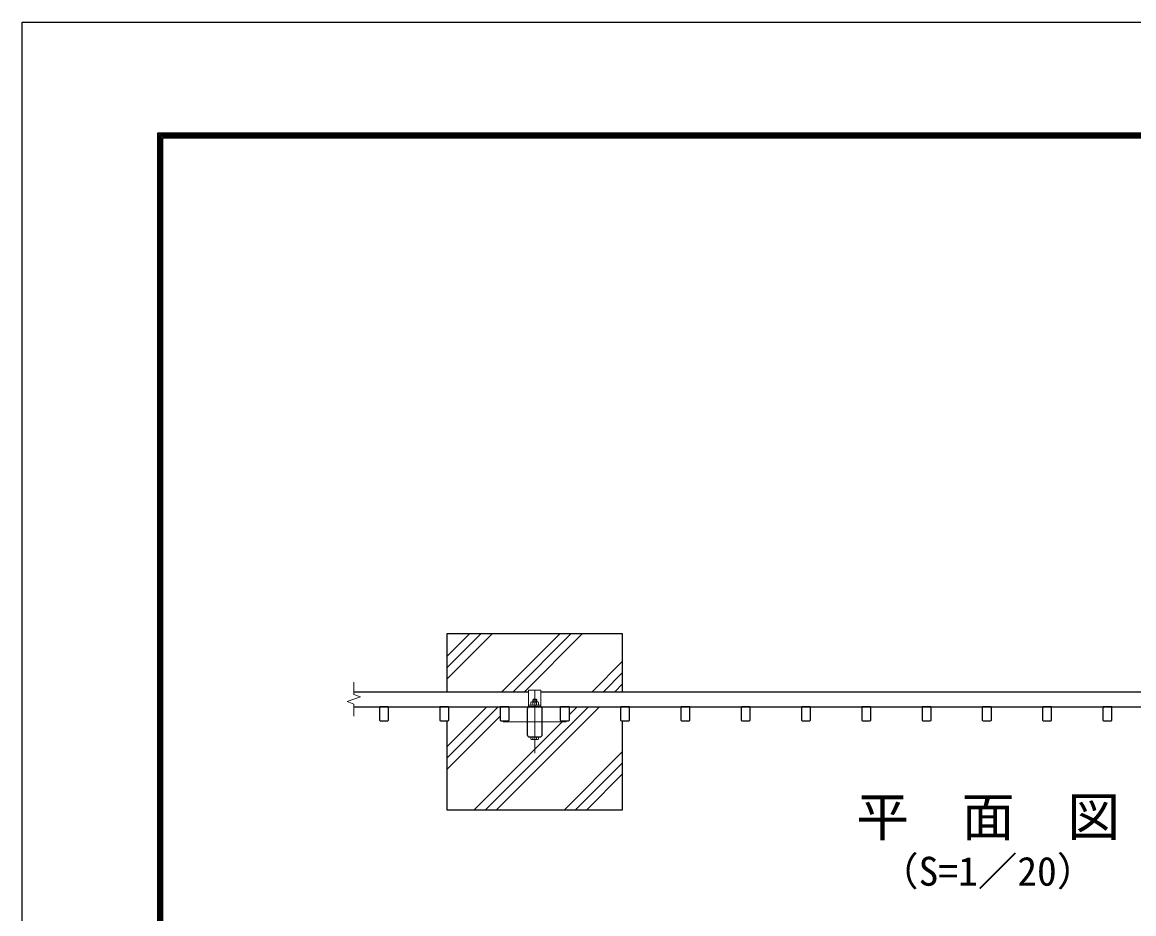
# Model space of a CAD drawing. Units: millimetres, scale not verified. Extents: x -4200 to 4200, y -2970 to 2970.
# Drawn here: x -4200 to -1987, y 1195 to 2970 of the extents above; entities that cross this region are included whole.
import ezdxf
from ezdxf.enums import TextEntityAlignment as Align

# ---------------------------------------------------------------- set-up
doc = ezdxf.new("R2010")
doc.units = ezdxf.units.MM
doc.header["$LTSCALE"] = 10
doc.linetypes.add('USER1', pattern=[50.8, 31.75, -6.35, 6.35, -6.35])
for name, color, linetype, lineweight in [('0-0_D-TTL', 2, 'Continuous', 25), ('0-1_D-TTL-TXT', 7, 'Continuous', 25), ('0-2_D-BMK', 2, 'USER1', 13), ('0-3_D-STR3', 3, 'Continuous', 13), ('0-4_D-STR-DIM', 7, 'Continuous', 13), ('0-7_D-DCR-HCH', 7, 'Continuous', 13), ('0-8_D-STR4', 7, 'Continuous', 25), ('0-9_D-STR1', 1, 'Continuous', 25)]:
    doc.layers.add(name, color=color, linetype=linetype, lineweight=lineweight)
doc.styles.add('ＭＳ ゴシック', font='')
doc.styles.get('ＭＳ ゴシック').set_extended_font_data('MS Gothic')

msp = doc.modelspace()

# ---------------------------------------------------------------- linework, layer by layer
at = {"layer": '0-0_D-TTL'}
for points in [[(-4199.92, 2970.26), (4200.08, 2970.26), (4200.08, -2969.74), (-4199.92, -2969.74)], [(-3929.92, 2750.26), (3930.08, 2750.26), (3930.08, -2749.74), (-3929.92, -2749.74)], [(-3927.42, 2747.76), (3927.58, 2747.76), (3927.58, -2747.24), (-3927.42, -2747.24)], [(-3924.92, 2745.26), (3925.08, 2745.26), (3925.08, -2744.74), (-3924.92, -2744.74)], [(-3922.42, 2742.76), (3922.58, 2742.76), (3922.58, -2742.24), (-3922.42, -2742.24)], [(-3919.92, 2740.26), (3920.08, 2740.26), (3920.08, -2739.74), (-3919.92, -2739.74)]]:
    msp.add_lwpolyline(points, close=True, dxfattribs=at)
at = {"layer": '0-2_D-BMK'}
for p, q in [((-3179.77, 1639.42), (-3179.77, 1514.42)), ((-3242.27, 1576.92), (-3117.27, 1576.92))]:
    msp.add_line(p, q, dxfattribs=at)
at = {"layer": '0-3_D-STR3'}
for p, q in [((-3192.27, 1640.12), (-3192.27, 1606.92)), ((-3192.27, 1640.12), (-3167.27, 1640.12)), ((-3167.27, 1640.12), (-3167.27, 1606.92)), ((-3187.27, 1615.9), (-3186.02, 1616.62)), ((-3187.27, 1610.12), (-3187.27, 1615.9)), ((-3173.52, 1616.62), (-3186.02, 1616.62)), ((-3183.77, 1620.72), (-3182.57, 1621.92)), ((-3183.77, 1620.72), (-3175.77, 1620.72)), ((-3183.77, 1616.62), (-3183.77, 1620.72)), ((-3183.52, 1610.12), (-3183.52, 1615.9)), ((-3183.02, 1616.62), (-3183.02, 1621.47)), ((-3182.57, 1621.92), (-3176.97, 1621.92)), ((-3175.77, 1620.72), (-3176.97, 1621.92)), ((-3176.52, 1616.62), (-3176.52, 1621.47)), ((-3176.02, 1610.12), (-3176.02, 1615.9)), ((-3175.77, 1616.62), (-3175.77, 1620.72)), ((-3172.26, 1615.9), (-3173.52, 1616.62)), ((-3172.26, 1610.12), (-3172.26, 1615.9)), ((-3192.27, 1610.12), (-3167.27, 1610.12)), ((-3192.27, 1606.92), (-3167.27, 1606.92)), ((-3172.26, 1610.12), (-3187.27, 1610.12)), ((-3187.27, 1546.92), (-3187.27, 1542.32)), ((-3187.27, 1546.92), (-3172.26, 1546.92)), ((-3186.07, 1541.62), (-3187.27, 1542.32)), ((-3186.07, 1541.62), (-3173.47, 1541.62)), ((-3183.52, 1546.92), (-3183.52, 1542.32)), ((-3176.02, 1546.92), (-3176.02, 1542.32)), ((-3173.47, 1541.62), (-3172.26, 1542.32)), ((-3172.26, 1546.92), (-3172.26, 1542.32))]:
    msp.add_line(p, q, dxfattribs=at)
for centre, radius, start, end in [((-3185.4, 1613.16), 3.32, 55.61586, 124.38414), ((-3179.77, 1604.06), 12.42, 72.4121, 107.5879), ((-3174.14, 1613.16), 3.32, 55.61585, 124.38416), ((-3185.4, 1545.06), 3.32, 235.61585, 304.38415), ((-3179.77, 1554.16), 12.42, 252.4121, 287.5879), ((-3174.14, 1545.06), 3.32, 235.61585, 304.38415)]:
    msp.add_arc(centre, radius, start, end, dxfattribs=at)
at = {"layer": '0-4_D-STR-DIM'}
for p, q in [((-3539.77, 1655.67), (-3539.77, 1631.54)), ((-3552.98, 1617.12), (-3526.55, 1626.73)), ((-3539.77, 1612.31), (-3552.98, 1617.12)), ((-3526.55, 1626.73), (-3539.77, 1631.54)), ((-3539.77, 1612.31), (-3539.77, 1588.17))]:
    msp.add_line(p, q, dxfattribs=at)
at = {"layer": '0-7_D-DCR-HCH'}
for p, q in [((-3354.77, 1661.85), (-3264.7, 1751.92)), ((-3354.77, 1684.3), (-3287.15, 1751.92)), ((-3354.77, 1706.75), (-3309.6, 1751.92)), ((-3244.99, 1636.92), (-3129.99, 1751.92)), ((-3222.54, 1636.92), (-3107.54, 1751.92)), ((-3200.09, 1636.92), (-3085.09, 1751.92)), ((-3065.39, 1636.92), (-3004.77, 1697.54)), ((-3042.94, 1636.92), (-3004.77, 1675.09)), ((-3020.49, 1636.92), (-3004.77, 1652.64)), ((-3354.77, 1504.7), (-3252.54, 1606.92)), ((-3354.77, 1527.15), (-3274.99, 1606.92)), ((-3277.94, 1401.92), (-3072.94, 1606.92)), ((-3255.49, 1401.92), (-3050.49, 1606.92)), ((-3230.77, 1606.25), (-3230.09, 1606.92)), ((-3110.77, 1591.54), (-3095.39, 1606.92)), ((-3354.77, 1482.25), (-3248.77, 1588.25)), ((-3300.39, 1401.92), (-3123.39, 1578.92)), ((-3120.78, 1401.92), (-3004.77, 1517.94)), ((-3098.33, 1401.92), (-3004.77, 1495.49)), ((-3075.88, 1401.92), (-3004.77, 1473.04))]:
    msp.add_line(p, q, dxfattribs=at)
at = {"layer": '0-8_D-STR4'}
for p, q in [((-3354.77, 1751.92), (-3354.77, 1636.92)), ((-3354.77, 1606.92), (-3354.77, 1606.84)), ((-3004.77, 1606.84), (-3004.77, 1606.92))]:
    msp.add_line(p, q, dxfattribs=at)
for points in [[(-3004.77, 1636.92), (-3004.77, 1751.92), (-3354.77, 1751.92)], [(-3354.77, 1578.92), (-3354.77, 1401.92), (-3004.77, 1401.92), (-3004.77, 1578.92)]]:
    msp.add_lwpolyline(points, dxfattribs=at)
at = {"layer": '0-9_D-STR1'}
for p, q in [((-3539.77, 1636.92), (-3192.27, 1636.92)), ((-3167.27, 1636.92), (-1394.77, 1636.92)), ((-3539.77, 1606.92), (-1019.77, 1606.92)), ((-3488.77, 1605.42), (-3488.77, 1580.42)), ((-3472.27, 1606.92), (-3487.27, 1606.92)), ((-3470.77, 1580.42), (-3470.77, 1605.42)), ((-3368.77, 1605.42), (-3368.77, 1580.42)), ((-3352.27, 1606.92), (-3367.27, 1606.92)), ((-3350.77, 1580.42), (-3350.77, 1605.42)), ((-3248.77, 1605.42), (-3248.77, 1580.42)), ((-3232.27, 1606.92), (-3247.27, 1606.92)), ((-3230.77, 1580.42), (-3230.77, 1605.42)), ((-3194.77, 1602.32), (-3194.77, 1551.52)), ((-3169.37, 1606.92), (-3190.17, 1606.92)), ((-3189.11, 1606.92), (-3170.42, 1606.92)), ((-3189.11, 1606.92), (-3170.42, 1606.92)), ((-3164.77, 1551.52), (-3164.77, 1602.32)), ((-3128.77, 1605.42), (-3128.77, 1580.42)), ((-3112.27, 1606.92), (-3127.27, 1606.92)), ((-3110.77, 1580.42), (-3110.77, 1605.42)), ((-3008.77, 1605.42), (-3008.77, 1580.42)), ((-2992.27, 1606.92), (-3007.27, 1606.92)), ((-2990.77, 1580.42), (-2990.77, 1605.42)), ((-2888.77, 1605.42), (-2888.77, 1580.42)), ((-2872.27, 1606.92), (-2887.27, 1606.92)), ((-2870.77, 1580.42), (-2870.77, 1605.42)), ((-2768.77, 1605.42), (-2768.77, 1580.42)), ((-2752.27, 1606.92), (-2767.27, 1606.92)), ((-2750.77, 1580.42), (-2750.77, 1605.42)), ((-2648.77, 1605.42), (-2648.77, 1580.42)), ((-2632.27, 1606.92), (-2647.27, 1606.92)), ((-2630.77, 1580.42), (-2630.77, 1605.42)), ((-2528.77, 1605.42), (-2528.77, 1580.42)), ((-2512.27, 1606.92), (-2527.27, 1606.92)), ((-2510.77, 1580.42), (-2510.77, 1605.42)), ((-2408.77, 1605.42), (-2408.77, 1580.42)), ((-2392.27, 1606.92), (-2407.27, 1606.92)), ((-2390.77, 1580.42), (-2390.77, 1605.42)), ((-2288.77, 1605.42), (-2288.77, 1580.42)), ((-2272.27, 1606.92), (-2287.27, 1606.92)), ((-2270.77, 1580.42), (-2270.77, 1605.42)), ((-2168.77, 1605.42), (-2168.77, 1580.42)), ((-2152.27, 1606.92), (-2167.27, 1606.92)), ((-2150.77, 1580.42), (-2150.77, 1605.42)), ((-2048.77, 1605.42), (-2048.77, 1580.42)), ((-2032.27, 1606.92), (-2047.27, 1606.92)), ((-2030.77, 1580.42), (-2030.77, 1605.42)), ((-3487.27, 1578.92), (-3472.27, 1578.92)), ((-3367.27, 1578.92), (-3352.27, 1578.92)), ((-3247.27, 1578.92), (-3232.27, 1578.92)), ((-3127.27, 1578.92), (-3112.27, 1578.92)), ((-3007.27, 1578.92), (-2992.27, 1578.92)), ((-2887.27, 1578.92), (-2872.27, 1578.92)), ((-2767.27, 1578.92), (-2752.27, 1578.92)), ((-2647.27, 1578.92), (-2632.27, 1578.92)), ((-2527.27, 1578.92), (-2512.27, 1578.92)), ((-2407.27, 1578.92), (-2392.27, 1578.92)), ((-2287.27, 1578.92), (-2272.27, 1578.92)), ((-2167.27, 1578.92), (-2152.27, 1578.92)), ((-2047.27, 1578.92), (-2032.27, 1578.92)), ((-3190.17, 1546.92), (-3169.37, 1546.92))]:
    msp.add_line(p, q, dxfattribs=at)
for centre, radius, start, end in [((-3487.27, 1605.42), 1.5, 90, 180), ((-3472.27, 1605.42), 1.5, 0, 90), ((-3367.27, 1605.42), 1.5, 90, 180), ((-3352.27, 1605.42), 1.5, 0, 90), ((-3247.27, 1605.42), 1.5, 90, 180), ((-3232.27, 1605.42), 1.5, 0, 90), ((-3190.17, 1602.32), 4.6, 90, 180), ((-3169.37, 1602.32), 4.6, 0, 90), ((-3127.27, 1605.42), 1.5, 90, 180), ((-3112.27, 1605.42), 1.5, 0, 90), ((-3007.27, 1605.42), 1.5, 90, 180), ((-2992.27, 1605.42), 1.5, 0, 90), ((-2887.27, 1605.42), 1.5, 90, 180), ((-2872.27, 1605.42), 1.5, 0, 90), ((-2767.27, 1605.42), 1.5, 90, 180), ((-2752.27, 1605.42), 1.5, 0, 90), ((-2647.27, 1605.42), 1.5, 90, 180), ((-2632.27, 1605.42), 1.5, 0, 90), ((-2527.27, 1605.42), 1.5, 90, 180), ((-2512.27, 1605.42), 1.5, 0, 90), ((-2407.27, 1605.42), 1.5, 90, 180), ((-2392.27, 1605.42), 1.5, 0, 90), ((-2287.27, 1605.42), 1.5, 90, 180), ((-2272.27, 1605.42), 1.5, 0, 90), ((-2167.27, 1605.42), 1.5, 90, 180), ((-2152.27, 1605.42), 1.5, 0, 90), ((-2047.27, 1605.42), 1.5, 90, 180), ((-2032.27, 1605.42), 1.5, 0, 90), ((-3487.27, 1580.42), 1.5, 180, 270), ((-3472.27, 1580.42), 1.5, 270, 0), ((-3367.27, 1580.42), 1.5, 180, 270), ((-3352.27, 1580.42), 1.5, 270, 0), ((-3247.27, 1580.42), 1.5, 180, 270), ((-3232.27, 1580.42), 1.5, 270, 0), ((-3127.27, 1580.42), 1.5, 180, 270), ((-3112.27, 1580.42), 1.5, 270, 0), ((-3007.27, 1580.42), 1.5, 180, 270), ((-2992.27, 1580.42), 1.5, 270, 0), ((-2887.27, 1580.42), 1.5, 180, 270), ((-2872.27, 1580.42), 1.5, 270, 0), ((-2767.27, 1580.42), 1.5, 180, 270), ((-2752.27, 1580.42), 1.5, 270, 0), ((-2647.27, 1580.42), 1.5, 180, 270), ((-2632.27, 1580.42), 1.5, 270, 0), ((-2527.27, 1580.42), 1.5, 180, 270), ((-2512.27, 1580.42), 1.5, 270, 0), ((-2407.27, 1580.42), 1.5, 180, 270), ((-2392.27, 1580.42), 1.5, 270, 0), ((-2287.27, 1580.42), 1.5, 180, 270), ((-2272.27, 1580.42), 1.5, 270, 0), ((-2167.27, 1580.42), 1.5, 180, 270), ((-2152.27, 1580.42), 1.5, 270, 0), ((-2047.27, 1580.42), 1.5, 180, 270), ((-2032.27, 1580.42), 1.5, 270, 0), ((-3190.17, 1551.52), 4.6, 180, 270), ((-3169.37, 1551.52), 4.6, 270, 0)]:
    msp.add_arc(centre, radius, start, end, dxfattribs=at)

# ---------------------------------------------------------------- texts
at = {"layer": '0-1_D-TTL-TXT', "style": 'ＭＳ ゴシック'}
for s, height, p in [('平\u3000面\u3000図', 76.98, (-2539.67, 1326.32)), ('（S=1／20）', 57.7, (-2494.19, 1233.12))]:
    msp.add_text(s, height=height, dxfattribs=at).set_placement(p, align=Align.BOTTOM_LEFT)

doc.saveas('drawing.dxf')
